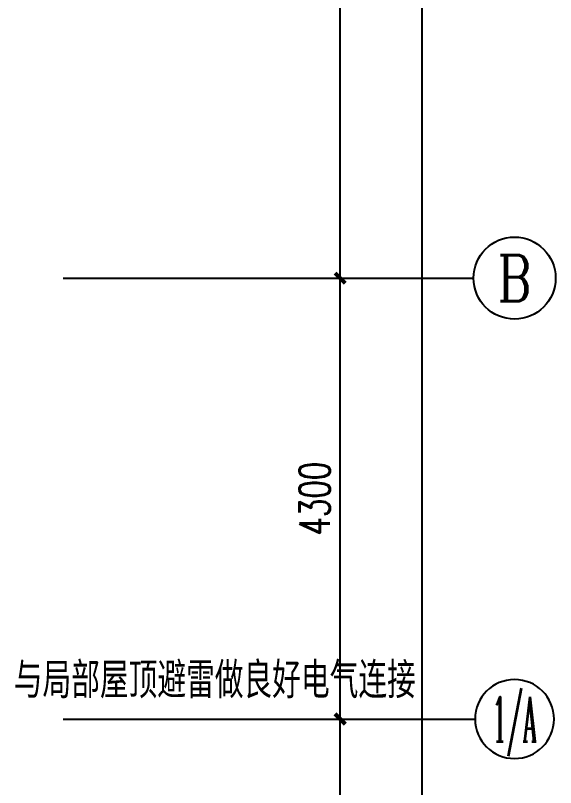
# Model space of a CAD drawing. Extents: x 343352 to 432452, y 769729 to 1078684.
# Drawn here: x 389634 to 394901, y 1002510 to 1010040 of the extents above; entities that cross this region are included whole.
import ezdxf
from ezdxf.enums import TextEntityAlignment as Align

# ---------------------------------------------------------------- set-up
doc = ezdxf.new("R2010")
doc.units = 0
doc.header["$LTSCALE"] = 1000
doc.header["$MEASUREMENT"] = 0
for name, color, linetype in [('AXIS', 3, 'Continuous'), ('AXIS_TEXT', 7, 'Continuous'), ('TEL_TEXT', 7, 'Continuous')]:
    doc.layers.add(name, color=color, linetype=linetype)
doc.styles.add('_TCH_AXIS', font='COMPLEX', dxfattribs={"bigfont": 'GBCBIG'})
doc.styles.add('_TCH_DIM_T3', font='SIMPLEX', dxfattribs={"width": 0.705882, "bigfont": 'GBCBIG'})
doc.styles.add('COMPLEX', font='COMPLEX')
doc.styles.add('hztxt', font='SIMPLEX', dxfattribs={"width": 0.8, "height": 3.5, "bigfont": 'HZTXT'})
doc.dimstyles.new('_TCH_ARCH&&100', dxfattribs={"dimtxt": 297.5, "dimasz": 100, "dimexe": 250, "dimexo": 300, "dimgap": 100, "dimtad": 1, "dimdec": 0, "dimzin": 0, "dimdsep": 46, "dimtxsty": '_TCH_DIM_T3', "dimblk": 'ARCHTICK', "dimcen": 0.09, "dimclrt": 7, "dimazin": 2, "dimtfac": 1, "dimtdec": 0, "dimtix": 1, "dimtmove": 2, "dimatfit": 3, "dimfxl": 0, "dimtolj": 1, "dimtzin": 0, "dimarcsym": 0})

# ---------------------------------------------------------------- blocks, each defined once
blk = doc.blocks.new('_AXISO')
blk.add_circle((0, 0), 0.5)
at = {"layer": 'AXIS_TEXT', "style": 'COMPLEX', "width": 1.041667}
blk.add_attdef('A', text='', height=0.56, dxfattribs=at).set_placement((-0.25, -0.28), (0.25, -0.28), align=Align.FIT)
blk = doc.blocks.new('_ArchTick')
at = {"color": 0, "linetype": 'ByBlock', "const_width": 0.4}
blk.add_lwpolyline([(-0.5, -0.5), (0.5, 0.5)], dxfattribs=at)
blk = doc.blocks.new('*D95')
at = {"layer": 'AXIS', "color": 0, "lineweight": -2}
for p, q in [((390600.6, 1003178.3), (393050.6, 1003178.3)), ((392800.6, 999478.3), (392800.6, 1003178.3)), ((390600.6, 999478.3), (393050.6, 999478.3))]:
    blk.add_line(p, q, dxfattribs=at)
at = {"layer": 'Defpoints', "color": 0}
for p in [(390300.6, 1003178.3), (392800.6, 1003178.3), (390300.6, 999478.3)]:
    blk.add_point(p, dxfattribs=at)
at = {"layer": 'AXIS', "color": 0, "lineweight": -2, "xscale": 100, "yscale": 100, "zscale": 100}
for p, rotation in [((392800.6, 1003178.3), 90), ((392800.6, 999478.3), 270)]:
    blk.add_blockref('_ArchTick', p, dxfattribs=dict(at, rotation=rotation))
at = {"layer": 'AXIS', "color": 7, "insert": (392551.8, 1001328.3), "char_height": 297.5, "attachment_point": 5, "rotation": 90, "style": '_TCH_DIM_T3'}
blk.add_mtext('\\A1;3700', dxfattribs=at)
blk = doc.blocks.new('*D96')
at = {"layer": 'AXIS', "color": 0, "lineweight": -2}
for p, q in [((390600.6, 1007478.3), (393050.6, 1007478.3)), ((392800.6, 1003178.3), (392800.6, 1007478.3)), ((390600.6, 1003178.3), (393050.6, 1003178.3))]:
    blk.add_line(p, q, dxfattribs=at)
at = {"layer": 'Defpoints', "color": 0}
for p in [(390300.6, 1007478.3), (392800.6, 1007478.3), (390300.6, 1003178.3)]:
    blk.add_point(p, dxfattribs=at)
at = {"layer": 'AXIS', "color": 0, "lineweight": -2, "xscale": 100, "yscale": 100, "zscale": 100}
for p, rotation in [((392800.6, 1007478.3), 90), ((392800.6, 1003178.3), 270)]:
    blk.add_blockref('_ArchTick', p, dxfattribs=dict(at, rotation=rotation))
at = {"layer": 'AXIS', "color": 7, "insert": (392551.8, 1005328.3), "char_height": 297.5, "attachment_point": 5, "rotation": 90, "style": '_TCH_DIM_T3'}
blk.add_mtext('\\A1;4300', dxfattribs=at)
blk = doc.blocks.new('*D97')
at = {"layer": 'AXIS', "color": 0, "lineweight": -2}
for p, q in [((390600.6, 1014078.3), (393050.6, 1014078.3)), ((392800.6, 1007478.3), (392800.6, 1014078.3)), ((390600.6, 1007478.3), (393050.6, 1007478.3))]:
    blk.add_line(p, q, dxfattribs=at)
at = {"layer": 'Defpoints', "color": 0}
for p in [(390300.6, 1014078.3), (392800.6, 1014078.3), (390300.6, 1007478.3)]:
    blk.add_point(p, dxfattribs=at)
at = {"layer": 'AXIS', "color": 0, "lineweight": -2, "xscale": 100, "yscale": 100, "zscale": 100}
for p, rotation in [((392800.6, 1014078.3), 90), ((392800.6, 1007478.3), 270)]:
    blk.add_blockref('_ArchTick', p, dxfattribs=dict(at, rotation=rotation))
at = {"layer": 'AXIS', "color": 7, "insert": (392551.8, 1010778.3), "char_height": 297.5, "attachment_point": 5, "rotation": 90, "style": '_TCH_DIM_T3'}
blk.add_mtext('\\A1;6600', dxfattribs=at)
blk = doc.blocks.new('*D101')
at = {"layer": 'AXIS', "color": 0, "lineweight": -2}
for p, q in [((390600.6, 1026598.3), (393850.6, 1026598.3)), ((393600.6, 999358.3), (393600.6, 1026598.3)), ((390600.6, 999358.3), (393850.6, 999358.3))]:
    blk.add_line(p, q, dxfattribs=at)
at = {"layer": 'Defpoints', "color": 0}
for p in [(390300.6, 1026598.3), (393600.6, 1026598.3), (390300.6, 999358.3)]:
    blk.add_point(p, dxfattribs=at)
at = {"layer": 'AXIS', "color": 0, "lineweight": -2, "xscale": 100, "yscale": 100, "zscale": 100}
for p, rotation in [((393600.6, 1026598.3), 90), ((393600.6, 999358.3), 270)]:
    blk.add_blockref('_ArchTick', p, dxfattribs=dict(at, rotation=rotation))
at = {"layer": 'AXIS', "color": 7, "insert": (393351.8, 1012978.3), "char_height": 297.5, "attachment_point": 5, "rotation": 90, "style": '_TCH_DIM_T3'}
blk.add_mtext('\\A1;27240', dxfattribs=at)

msp = doc.modelspace()

# ---------------------------------------------------------------- linework, layer by layer
at = {"layer": 'AXIS'}
for p, q in [((390100.6, 1007478.3), (394100.6, 1007478.3)), ((390100.6, 1003178.3), (394115.6, 1003178.3))]:
    msp.add_line(p, q, dxfattribs=at)

# ---------------------------------------------------------------- block references
ref = msp.add_blockref('_AXISO', (394500.6, 1007478.3), dxfattribs=dict(at, xscale=800, yscale=800, zscale=800))
ref.add_attrib('A', 'B', dxfattribs={"layer": 'AXIS_TEXT', "height": 448.3, "style": '_TCH_AXIS', "width": 0.924665}).set_placement((394332.8, 1007254.1), (394668.4, 1007254.1), align=Align.FIT)
ref = msp.add_blockref('_AXISO', (394500.6, 1003178.3), dxfattribs=dict(at, xscale=-770.0000000000001, yscale=770.0000000000001, zscale=770.0000000000001))
ref.add_attrib('A', '1/A', dxfattribs={"layer": 'AXIS_TEXT', "height": 435.58, "style": '_TCH_AXIS', "width": 0.381818}).set_placement((394282.8, 1002960.5), (394718.4, 1002960.5), align=Align.FIT)

# ---------------------------------------------------------------- texts
at = {"layer": 'TEL_TEXT', "style": 'hztxt', "width": 0.8}
msp.add_text('与局部屋顶避雷做良好电气连接', height=350, dxfattribs=at).set_placement((389617.7, 1003381.1))

# ---------------------------------------------------------------- dimensions: what is measured, and where the dimension line sits
at = {"layer": 'AXIS'}
for p1, p2, distance, picture, middle in [((390300.6, 999358.3), (390300.6, 1026598.3), -3300, '*D101', (393351.8, 1012978.3)), ((390300.6, 1007478.3), (390300.6, 1014078.3), -2500, '*D97', (392551.8, 1010778.3)), ((390300.6, 1003178.3), (390300.6, 1007478.3), -2500, '*D96', (392551.8, 1005328.3)), ((390300.6, 999478.3), (390300.6, 1003178.3), -2500, '*D95', (392551.8, 1001328.3))]:
    dim = msp.add_aligned_dim(p1=p1, p2=p2, distance=distance, dimstyle='_TCH_ARCH&&100', dxfattribs=at)
    dim.commit()
    dim.dimension.update_dxf_attribs({"geometry": picture, "text_midpoint": middle})

doc.saveas('drawing.dxf')
